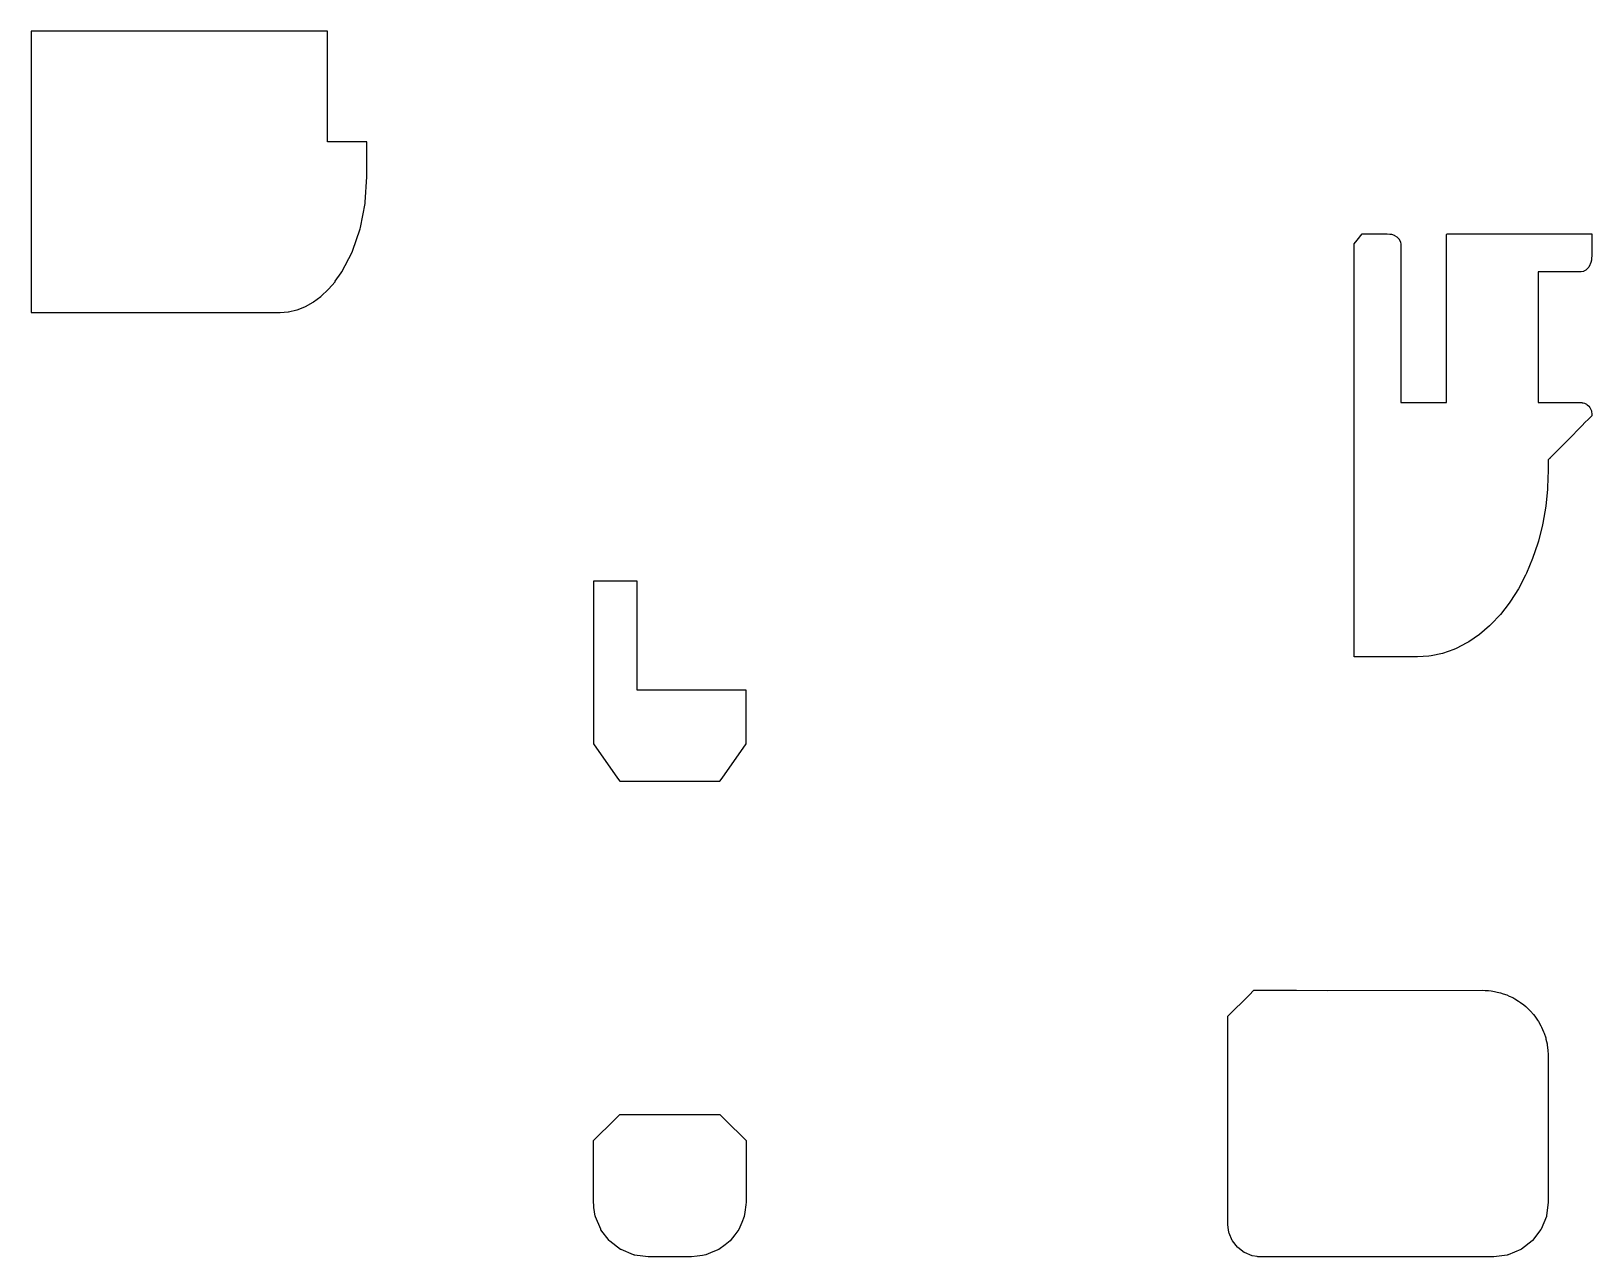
# Model space of a CAD drawing. Header units: metres. Extents: x 2.4 to 74, y -16 to 40.2.
import ezdxf

# ---------------------------------------------------------------- set-up
doc = ezdxf.new("R2010")
doc.units = ezdxf.units.M

msp = doc.modelspace()

# ---------------------------------------------------------------- linework, layer by layer
for p, q in [((8.804, 40.245), (2.4, 40.245)), ((2.4, 40.245), (2.4, 33.728)), ((16, 40.245), (8.804, 40.245)), ((16, 39.113), (16, 40.245)), ((16, 36.834), (16, 39.113)), ((16, 35.173), (16, 36.834)), ((16, 36.834), (16, 36.834)), ((17.503, 35.173), (16, 35.173)), ((17.8, 35.173), (17.503, 35.173)), ((17.8, 34.821), (17.8, 35.173)), ((17.8, 34.387), (17.8, 34.821)), ((17.8, 33.69), (17.8, 34.387)), ((2.4, 33.728), (2.4, 28.165)), ((17.8, 33.558), (17.8, 33.69)), ((17.727, 32.405), (17.8, 33.558)), ((17.507, 31.235), (17.723, 32.344)), ((17.723, 32.344), (17.727, 32.405)), ((17.144, 30.154), (17.496, 31.177)), ((17.496, 31.177), (17.507, 31.235)), ((63.235, 30.655), (63.472, 30.951)), ((63.472, 30.951), (64.437, 30.951)), ((64.437, 30.951), (64.609, 30.951)), ((64.609, 30.951), (64.735, 30.938)), ((64.735, 30.938), (64.774, 30.934)), ((64.774, 30.934), (64.806, 30.924)), ((64.806, 30.924), (64.928, 30.884)), ((64.928, 30.884), (64.948, 30.872)), ((64.948, 30.872), (65.06, 30.805)), ((65.06, 30.805), (65.071, 30.793)), ((65.071, 30.793), (65.161, 30.701)), ((67.327, 30.865), (67.331, 30.91)), ((67.327, 27.392), (67.327, 30.865)), ((67.331, 30.91), (67.332, 30.913)), ((67.332, 30.913), (67.334, 30.917)), ((67.334, 30.917), (67.347, 30.951)), ((67.347, 30.951), (67.832, 30.951)), ((67.832, 30.951), (69.837, 30.951)), ((69.837, 30.951), (71.773, 30.951)), ((71.773, 30.951), (74, 30.951)), ((74, 30.951), (74, 29.919)), ((16.653, 29.205), (17.126, 30.101)), ((17.126, 30.101), (17.144, 30.154)), ((63.1, 30.487), (63.235, 30.655)), ((63.1, 28.518), (63.1, 30.487)), ((65.161, 30.701), (65.166, 30.692)), ((65.166, 30.692), (65.225, 30.581)), ((65.225, 30.581), (65.226, 30.574)), ((65.226, 30.574), (65.246, 30.451)), ((65.246, 30.451), (65.246, 27.245)), ((73.841, 29.393), (73.765, 29.311)), ((73.859, 29.418), (73.841, 29.393)), ((73.912, 29.517), (73.859, 29.418)), ((73.929, 29.55), (73.912, 29.517)), ((73.951, 29.624), (73.929, 29.55)), ((73.984, 29.74), (73.951, 29.624)), ((73.994, 29.848), (73.984, 29.74)), ((74, 29.919), (73.994, 29.848)), ((16.038, 28.402), (16.338, 28.748)), ((16.338, 28.748), (16.352, 28.768)), ((16.352, 28.768), (16.628, 29.158)), ((16.628, 29.158), (16.653, 29.205)), ((71.953, 29.199), (71.54, 29.199)), ((71.54, 29.199), (71.54, 26.033)), ((72.959, 29.199), (71.953, 29.199)), ((73.5, 29.199), (72.959, 29.199)), ((73.519, 29.202), (73.5, 29.199)), ((73.618, 29.22), (73.519, 29.202)), ((73.638, 29.227), (73.618, 29.22)), ((73.728, 29.281), (73.638, 29.227)), ((73.747, 29.294), (73.728, 29.281)), ((73.765, 29.311), (73.747, 29.294)), ((2.4, 28.165), (2.4, 27.923)), ((15.348, 27.822), (15.686, 28.07)), ((15.686, 28.07), (15.702, 28.086)), ((15.702, 28.086), (16.022, 28.384)), ((16.022, 28.384), (16.038, 28.402)), ((63.1, 23.467), (63.1, 28.518)), ((2.4, 27.923), (2.4, 27.721)), ((2.4, 27.721), (2.4, 27.335)), ((2.4, 27.335), (2.969, 27.335)), ((2.969, 27.335), (13.8, 27.335)), ((13.8, 27.335), (13.82, 27.337)), ((13.82, 27.337), (14.192, 27.365)), ((14.192, 27.365), (14.211, 27.37)), ((14.211, 27.37), (14.58, 27.455)), ((14.58, 27.455), (14.599, 27.462)), ((14.599, 27.462), (14.961, 27.603)), ((14.961, 27.603), (14.98, 27.613)), ((14.98, 27.613), (15.331, 27.809)), ((15.331, 27.809), (15.348, 27.822)), ((65.246, 27.245), (65.246, 23.2)), ((67.337, 23.2), (67.327, 27.392)), ((71.54, 26.033), (71.54, 23.2)), ((63.1, 14.755), (63.1, 23.467)), ((65.246, 23.2), (67.21, 23.2)), ((67.21, 23.2), (67.337, 23.2)), ((71.54, 23.2), (71.815, 23.2)), ((71.815, 23.2), (71.834, 23.2)), ((71.834, 23.2), (72.301, 23.2)), ((72.301, 23.2), (72.337, 23.2)), ((72.337, 23.2), (72.758, 23.2)), ((72.758, 23.2), (72.8, 23.2)), ((72.8, 23.2), (72.949, 23.2)), ((72.949, 23.2), (73.5, 23.2)), ((73.5, 23.2), (73.51, 23.199)), ((73.51, 23.199), (73.549, 23.198)), ((73.549, 23.198), (73.559, 23.196)), ((73.559, 23.196), (73.598, 23.19)), ((73.598, 23.19), (73.67, 23.168)), ((73.67, 23.168), (73.691, 23.162)), ((73.691, 23.162), (73.756, 23.127)), ((73.756, 23.127), (73.778, 23.116)), ((73.778, 23.116), (73.795, 23.101)), ((73.795, 23.101), (73.854, 23.054)), ((73.854, 23.054), (73.869, 23.035)), ((73.869, 23.035), (73.916, 22.978)), ((73.916, 22.978), (73.948, 22.918)), ((73.948, 22.918), (73.962, 22.891)), ((73.686, 22.282), (73.562, 22.156)), ((73.85, 22.448), (73.686, 22.282)), ((74, 22.6), (73.85, 22.448)), ((73.962, 22.891), (73.981, 22.828)), ((73.981, 22.828), (73.99, 22.798)), ((73.99, 22.798), (73.993, 22.769)), ((73.993, 22.769), (74, 22.7)), ((74, 22.7), (74, 22.684)), ((74, 22.684), (74, 22.6)), ((73.155, 21.743), (72.086, 20.659)), ((73.295, 21.886), (73.155, 21.743)), ((73.449, 22.042), (73.295, 21.886)), ((73.562, 22.156), (73.449, 22.042)), ((72, 20.103), (71.972, 19.306)), ((72.028, 20.601), (72, 20.572)), ((72, 20.572), (72, 20.323)), ((72, 20.323), (72, 20.298)), ((72, 20.298), (72, 20.107)), ((72, 20.298), (72, 20.298)), ((72, 20.107), (72, 20.103)), ((72.057, 20.629), (72.028, 20.601)), ((72.085, 20.658), (72.057, 20.629)), ((72.086, 20.659), (72.085, 20.658)), ((71.967, 19.226), (71.886, 18.441)), ((71.972, 19.306), (71.967, 19.226)), ((71.886, 18.441), (71.75, 17.671)), ((71.735, 17.587), (71.548, 16.844)), ((71.75, 17.671), (71.735, 17.587)), ((71.519, 16.754), (71.284, 16.045)), ((71.548, 16.844), (71.519, 16.754)), ((71.284, 16.045), (71.002, 15.373)), ((70.959, 15.285), (70.634, 14.659)), ((71.002, 15.373), (70.959, 15.285)), ((29.15, 15), (28.2, 15)), ((28.2, 15), (28.2, 8.355)), ((30.2, 15), (29.15, 15)), ((30.2, 13.889), (30.2, 15)), ((63.1, 11.739), (63.1, 14.755)), ((70.634, 14.659), (70.268, 14.083)), ((30.2, 12.651), (30.2, 13.889)), ((70.21, 14), (69.81, 13.481)), ((70.268, 14.083), (70.21, 14)), ((69.303, 12.949), (68.843, 12.555)), ((69.375, 13.021), (69.303, 12.949)), ((69.81, 13.481), (69.375, 13.021)), ((30.2, 12.528), (30.2, 12.651)), ((30.2, 12.393), (30.2, 12.528)), ((30.2, 12.271), (30.2, 12.393)), ((30.2, 12.136), (30.2, 12.271)), ((68.358, 12.227), (68.273, 12.171)), ((68.843, 12.555), (68.358, 12.227)), ((30.2, 12.022), (30.2, 12.136)), ((30.2, 11.896), (30.2, 12.022)), ((30.2, 11.799), (30.2, 11.896)), ((30.2, 11.69), (30.2, 11.799)), ((30.2, 11.616), (30.2, 11.69)), ((30.2, 11.533), (30.2, 11.616)), ((30.2, 10.888), (30.2, 11.533)), ((63.1, 11.531), (63.1, 11.739)), ((65.622, 11.531), (63.1, 11.531)), ((66, 11.531), (65.622, 11.531)), ((66.53, 11.568), (66, 11.531)), ((66.632, 11.581), (66.53, 11.568)), ((67.158, 11.692), (66.632, 11.581)), ((67.673, 11.877), (67.158, 11.692)), ((67.77, 11.914), (67.673, 11.877)), ((68.273, 12.171), (67.77, 11.914)), ((30.2, 10), (30.2, 10.888)), ((32.607, 10), (30.2, 10)), ((35.2, 10), (32.607, 10)), ((35.2, 8.079), (35.2, 10)), ((28.2, 8.355), (28.2, 8.223)), ((28.2, 8.223), (28.2, 8.21)), ((28.2, 8.21), (28.2, 8.116)), ((28.2, 8.116), (28.2, 7.536)), ((35.2, 7.536), (35.2, 8.079)), ((35.2, 8.079), (35.2, 8.079)), ((28.2, 7.536), (29.3, 5.964)), ((34.1, 5.964), (35.2, 7.536)), ((29.3, 5.964), (29.4, 5.821)), ((29.4, 5.821), (29.855, 5.821)), ((29.855, 5.821), (34, 5.821)), ((34, 5.821), (34.1, 5.964)), ((57.3, -4.954), (58.277, -3.993)), ((58.277, -3.993), (58.5, -3.766)), ((58.5, -3.766), (60.449, -3.77)), ((60.449, -3.77), (61.873, -3.772)), ((61.873, -3.772), (68.986, -3.761)), ((68.986, -3.761), (69.11, -3.775)), ((69.11, -3.775), (69.26, -3.781)), ((69.26, -3.781), (69.382, -3.798)), ((69.382, -3.798), (69.538, -3.82)), ((69.538, -3.82), (69.659, -3.848)), ((69.659, -3.848), (69.818, -3.886)), ((69.818, -3.886), (69.936, -3.926)), ((69.936, -3.926), (70.098, -3.981)), ((70.098, -3.981), (70.209, -4.032)), ((70.209, -4.032), (70.373, -4.106)), ((70.373, -4.106), (70.475, -4.166)), ((70.475, -4.166), (70.638, -4.261)), ((70.638, -4.261), (70.729, -4.328)), ((57.3, -5.319), (57.3, -4.954)), ((70.729, -4.328), (70.888, -4.443)), ((70.888, -4.443), (70.967, -4.515)), ((70.967, -4.515), (71.119, -4.652)), ((71.119, -4.652), (71.186, -4.726)), ((71.186, -4.726), (71.327, -4.883)), ((71.327, -4.883), (71.381, -4.957)), ((71.381, -4.957), (71.51, -5.134)), ((57.3, -5.329), (57.3, -5.319)), ((57.3, -14.177), (57.3, -5.329)), ((71.51, -5.134), (71.552, -5.205)), ((71.552, -5.205), (71.664, -5.398)), ((71.664, -5.398), (71.695, -5.466)), ((71.695, -5.466), (71.789, -5.673)), ((71.789, -5.673), (71.81, -5.736)), ((71.81, -5.736), (71.884, -5.953)), ((71.884, -5.953), (71.897, -6.01)), ((71.897, -6.01), (71.95, -6.233)), ((71.95, -6.233), (71.957, -6.284)), ((71.957, -6.284), (71.988, -6.51)), ((71.988, -6.51), (71.998, -6.737)), ((71.998, -6.737), (72, -6.777)), ((72, -6.777), (72, -6.848)), ((72, -6.848), (72, -7.039)), ((72, -7.039), (72, -13.5)), ((72, -7.039), (72, -7.039)), ((28.2, -10.664), (29.177, -9.703)), ((29.177, -9.703), (29.4, -9.475)), ((29.4, -9.475), (33.573, -9.475)), ((33.573, -9.475), (34, -9.475)), ((34, -9.475), (34.223, -9.703)), ((34.223, -9.703), (35.2, -10.664)), ((28.2, -10.835), (28.2, -10.664)), ((35.2, -10.664), (35.2, -10.804)), ((35.2, -10.664), (35.2, -10.664)), ((28.2, -13.5), (28.2, -10.835)), ((35.2, -10.804), (35.2, -13.5)), ((28.206, -13.628), (28.2, -13.5)), ((35.2, -13.5), (35.194, -13.618)), ((72, -13.5), (71.918, -14.123)), ((28.212, -13.745), (28.206, -13.628)), ((28.282, -14.128), (28.212, -13.745)), ((28.283, -14.139), (28.282, -14.128)), ((28.29, -14.162), (28.283, -14.139)), ((28.528, -14.736), (28.29, -14.162)), ((35.115, -14.147), (35.002, -14.421)), ((35.141, -13.945), (35.115, -14.147)), ((35.194, -13.618), (35.141, -13.945)), ((57.3, -14.332), (57.3, -14.177)), ((71.915, -14.147), (71.674, -14.728)), ((71.918, -14.123), (71.915, -14.147)), ((28.539, -14.756), (28.528, -14.736)), ((28.918, -15.25), (28.539, -14.756)), ((34.685, -14.985), (34.468, -15.268)), ((34.865, -14.75), (34.685, -14.985)), ((35.002, -14.421), (34.865, -14.75)), ((57.3, -14.5), (57.3, -14.332)), ((57.318, -14.666), (57.3, -14.5)), ((57.333, -14.754), (57.318, -14.666)), ((57.351, -14.888), (57.333, -14.754)), ((57.361, -14.911), (57.351, -14.888)), ((57.501, -15.25), (57.361, -14.911)), ((71.665, -14.75), (71.283, -15.249)), ((71.674, -14.728), (71.665, -14.75)), ((28.932, -15.268), (28.918, -15.25)), ((28.949, -15.281), (28.932, -15.268)), ((29.444, -15.661), (28.949, -15.281)), ((29.462, -15.671), (29.444, -15.661)), ((30.04, -15.91), (29.462, -15.671)), ((33.95, -15.665), (33.676, -15.778)), ((34.233, -15.448), (33.95, -15.665)), ((34.468, -15.268), (34.233, -15.448)), ((57.516, -15.27), (57.501, -15.25)), ((57.739, -15.561), (57.516, -15.27)), ((57.759, -15.576), (57.739, -15.561)), ((58.05, -15.799), (57.759, -15.576)), ((70.75, -15.665), (70.169, -15.906)), ((70.769, -15.65), (70.75, -15.665)), ((71.268, -15.268), (70.769, -15.65)), ((71.283, -15.249), (71.268, -15.268)), ((30.059, -15.916), (30.04, -15.91)), ((30.078, -15.918), (30.059, -15.916)), ((30.461, -15.976), (30.078, -15.918)), ((30.7, -16), (30.461, -15.976)), ((31.628, -16), (30.7, -16)), ((32.7, -16), (31.628, -16)), ((32.956, -15.975), (32.7, -16)), ((33.2, -15.934), (32.956, -15.975)), ((33.347, -15.915), (33.2, -15.934)), ((33.676, -15.778), (33.347, -15.915)), ((58.073, -15.808), (58.05, -15.799)), ((58.412, -15.949), (58.073, -15.808)), ((58.42, -15.95), (58.412, -15.949)), ((58.647, -15.992), (58.42, -15.95)), ((58.677, -15.995), (58.647, -15.992)), ((58.707, -15.997), (58.677, -15.995)), ((58.738, -15.999), (58.707, -15.997)), ((58.768, -15.999), (58.738, -15.999)), ((58.8, -16), (58.768, -15.999)), ((64.735, -16), (58.8, -16)), ((69.5, -16), (64.735, -16)), ((70.123, -15.918), (69.5, -16)), ((70.147, -15.915), (70.123, -15.918)), ((70.169, -15.906), (70.147, -15.915))]:
    msp.add_line(p, q)

doc.saveas('drawing.dxf')
